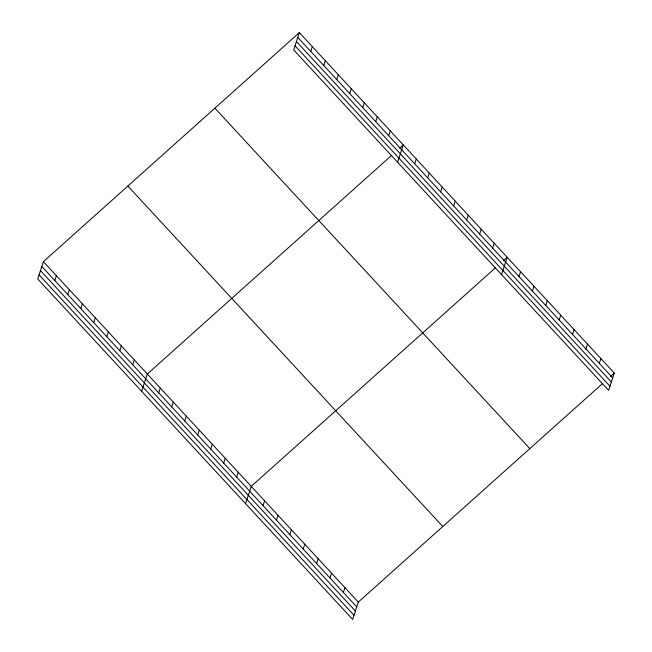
<?xml version="1.0" encoding="UTF-8"?>
<svg xmlns="http://www.w3.org/2000/svg" width="652" height="652" viewBox="0 0 652 652"><rect width="100%" height="100%" fill="white"/><g stroke="black" fill="none" stroke-linecap="round" stroke-linejoin="round"><path stroke-width="0.98" d="M299.341 32.6L293.685 49.902L608.618 390.344L614.274 373.042L299.341 32.6L43.382 261.656L37.726 278.958L352.659 619.4L358.315 602.098L602.424 383.653M54.801 280.507L56.374 275.698M67.792 294.549L69.365 289.741M80.783 308.592L82.356 303.783M93.774 322.634L95.347 317.826M106.765 336.676L108.338 331.876M119.756 350.727L121.321 345.919M132.747 364.77L134.312 359.961M141.655 391.306L147.303 374.003L391.42 155.559M158.729 392.854L160.294 388.046M171.72 406.897L173.285 402.088M184.712 420.939L186.276 416.131M310.768 51.451L312.332 46.642M197.703 434.982L199.267 430.173M323.751 65.493L325.324 60.685M210.694 449.024L212.259 444.216M336.742 79.536L338.315 74.727M223.685 463.067L225.25 458.258M349.733 93.578L351.306 88.77M236.668 477.109L238.241 472.309M362.724 107.621L364.297 102.812M245.576 503.646L251.232 486.351L495.341 267.899M375.715 121.663L377.288 116.863M263.049 505.626L264.622 500.817M388.706 135.714L390.279 130.905M276.432 520.092L278.005 515.284M397.614 162.25L403.27 144.948L399.57 148.265M289.814 534.558L291.387 529.758M414.688 163.799L416.261 158.99M303.204 549.033L304.769 544.224M427.679 177.841L429.252 173.033M316.587 563.499L318.16 558.691M440.671 191.884L442.243 187.075M329.969 577.965L331.542 573.165M453.662 205.926L455.235 201.118M343.351 592.44L344.924 587.631M466.653 219.968L468.226 215.16M479.644 234.011L481.217 229.202M492.635 248.053L494.208 243.245M501.543 274.59L507.199 257.295L503.491 260.604M519.008 276.57L520.581 271.762M532.399 291.036L533.972 286.228M545.781 305.503L547.354 300.702M559.163 319.977L560.736 315.169M572.554 334.443L574.119 329.635M585.936 348.91L587.509 344.101M599.318 363.384L600.891 358.576M610.574 376.359L614.274 373.042M297.777 37.408L612.701 377.85M296.424 41.532L611.356 381.974M295.038 45.779L609.97 386.22M214.875 108.191L529.807 448.633M127.849 186.065L442.781 526.506M43.382 261.656L358.315 602.098M41.809 266.464L356.742 606.906M40.457 270.588L355.389 611.03M39.071 274.834L354.003 615.276"/></g></svg>
